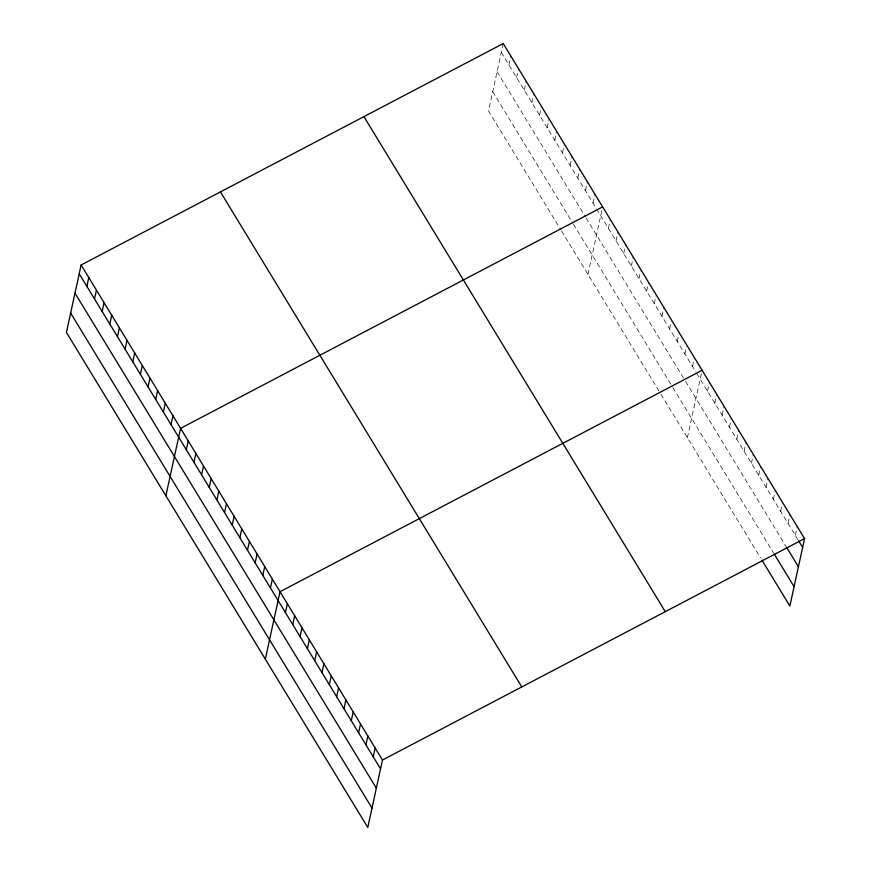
<?xml version="1.0" encoding="UTF-8"?>
<svg xmlns="http://www.w3.org/2000/svg" width="871" height="871" viewBox="0 0 871 871"><rect width="100%" height="100%" fill="white"/><g stroke="black" fill="none" stroke-linecap="round" stroke-linejoin="round"><path stroke-width="0.65" stroke-dasharray="4.36 3.27" d="M503.22 43.55L488.511 110.987L560.837 229.792M508.936 64.944L510.863 56.114M516.59 77.508L518.517 68.678M524.244 90.072L526.16 81.253M531.887 102.636L533.814 93.818M539.541 115.212L541.468 106.382M547.184 127.776L549.111 118.946M554.838 140.34L556.765 131.51M562.492 152.904L564.408 144.085M570.135 165.468L572.062 156.649M577.789 178.043L579.716 169.214M585.443 190.607L587.359 181.778M593.086 203.172L595.013 194.342M587.958 274.354L602.656 206.906M608.383 228.3L610.31 219.481M616.037 240.875L617.964 232.045M623.69 253.439L625.607 244.609M631.333 266.003L633.261 257.174M638.987 278.568L640.631 271.001M646.63 291.132L648.557 282.313M654.284 303.707L655.939 296.14M661.938 316.271L663.854 307.441M669.581 328.835L671.236 321.268M677.235 341.399L678.879 333.833M684.878 353.964L686.533 346.397M692.532 366.528L694.187 358.972M687.404 437.71L701.83 371.536M707.502 391.123L709.43 382.293M714.819 403.142L716.746 394.313M722.135 415.162L724.062 406.343M729.452 427.193L731.379 418.363M736.779 439.213L738.695 430.383M744.095 451.232L746.022 442.403M751.412 463.252L753.339 454.433M758.728 475.272L760.655 466.453M766.045 487.303L767.972 478.473M773.372 499.323L775.288 490.493M780.688 511.342L782.332 503.776M788.005 523.362L789.932 514.543M795.321 535.393L797.248 526.563M501.293 52.38L595.873 207.744M596.559 208.888L696.005 372.244M696.702 373.387L797.988 539.759M497.069 71.716L585.388 216.803M586.085 217.946L684.835 380.159M685.531 381.302L785.784 545.986M492.725 91.651L572.704 223.02M573.401 224.163L672.151 386.386M672.848 387.519L773.459 552.802M561.534 230.935L660.283 393.159M660.98 394.302L760.59 557.93"/><path stroke-width="1.31" d="M81.134 264.98L66.436 332.417L367.78 827.45L382.489 760.013L81.134 264.98L503.22 43.55L804.564 538.583L789.866 606.02L761.918 560.118M86.86 286.374L88.788 277.544M94.514 298.938L96.441 290.108M102.157 311.502L104.085 302.673M109.811 324.066L111.738 315.248M117.465 336.631L119.381 327.812M125.108 349.206L127.035 340.376M132.762 361.77L134.689 352.94M140.405 374.334L142.332 365.504M148.059 386.898L149.986 378.079M155.713 399.462L157.629 390.644M163.356 412.037L165.283 403.208M171.01 424.602L172.937 415.772M165.882 495.773L180.58 428.336L602.656 206.906M186.307 449.73L188.234 440.911M193.961 462.294L195.888 453.475M201.604 474.869L203.531 466.039M209.258 487.433L211.185 478.604M216.912 499.998L218.828 491.168M224.555 512.562L226.482 503.732M232.209 525.126L234.136 516.307M239.852 537.701L241.779 528.871M247.506 550.265L249.433 541.435M255.159 562.829L257.076 554M262.802 575.393L264.73 566.564M270.456 587.958L272.383 579.139M265.328 659.14L280.026 591.703L702.102 370.273M285.427 612.553L287.343 603.723M292.743 624.572L294.67 615.743M300.06 636.592L301.987 627.762M307.376 648.612L309.303 639.793M314.692 660.643L316.619 651.813M322.02 672.662L323.936 663.833M329.336 684.682L331.263 675.852M336.652 696.702L338.579 687.883M343.969 708.733L345.896 699.903M351.285 720.753L353.212 711.923M358.612 732.772L360.529 723.943M365.929 744.792L367.856 735.973M373.245 756.812L375.172 747.993M382.489 760.013L804.564 538.583M798.653 540.858L802.637 547.413M786.448 547.075L798.424 566.749M774.123 553.891L794.08 586.684M363.926 116.616L665.281 611.66M220.428 191.903L521.773 686.936M79.217 273.81L380.562 768.843M74.993 293.146L376.348 788.179M70.649 313.07L372.004 808.114"/></g></svg>
